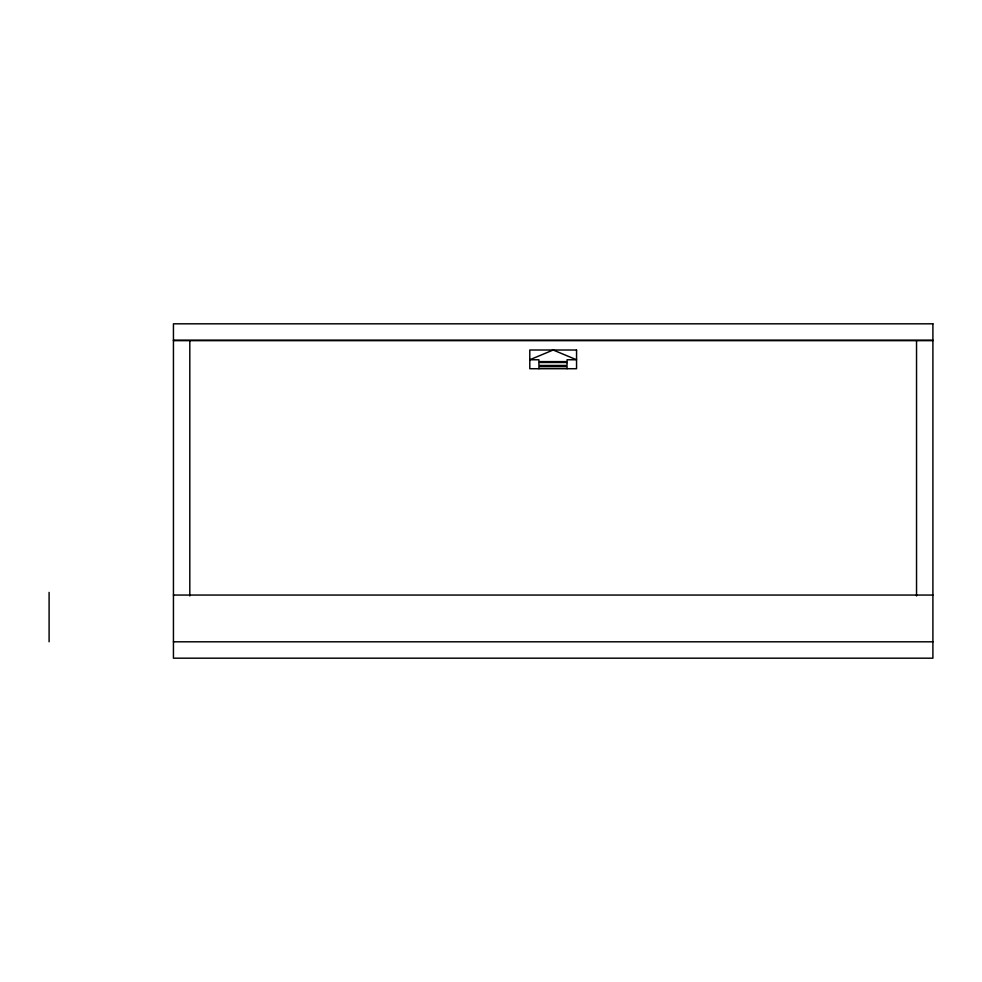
<?xml version="1.0" encoding="UTF-8"?>
<svg xmlns="http://www.w3.org/2000/svg" width="982" height="982" viewBox="0 0 982 982"><rect width="100%" height="100%" fill="white"/><g stroke="black" fill="none" stroke-linecap="round" stroke-linejoin="round"><path stroke-width="1.47" d="M173.446 340.189L932.9 340.189M173.446 340.656L932.9 340.656M173.446 595.055L932.9 595.055M173.446 641.811L932.9 641.811M916.537 340.656L916.537 595.951M567.056 368.716L567.056 366.642L538.922 366.642L538.922 368.716M189.808 340.656L189.808 595.951M49.1 592.379L49.1 641.811M553.173 350.009L529.789 359.768L538.922 359.768L538.922 361.609L567.056 361.609L567.056 359.768L576.557 359.768L553.173 350.009M932.9 323.815L173.446 323.815L173.446 658.186L932.9 658.186L932.9 323.815M576.557 350.009L529.789 350.009L529.789 368.716L576.557 368.716L576.557 350.009M567.056 362.493L538.922 362.493L538.922 365.451L567.056 365.451L567.056 362.493"/></g></svg>
